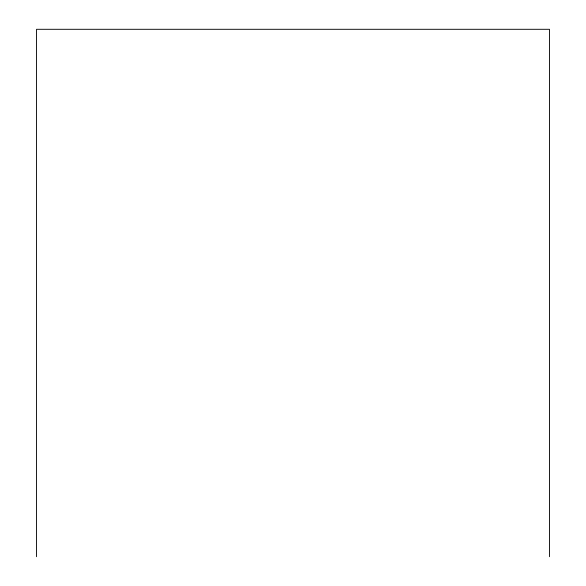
<?xml version="1.0" encoding="UTF-8"?>
<svg xmlns="http://www.w3.org/2000/svg" width="586" height="586" viewBox="0 0 586 586"><rect width="100%" height="100%" fill="white"/><g stroke="black" fill="none" stroke-linecap="round" stroke-linejoin="round"><path stroke-width="0.88" d="M549.456 556.7L549.456 29.3L36.544 29.3L36.544 556.7"/></g></svg>
